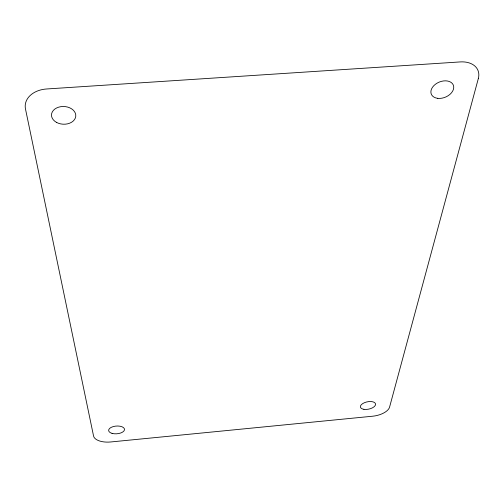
<?xml version="1.0" encoding="UTF-8"?>
<svg xmlns="http://www.w3.org/2000/svg" width="504" height="504" viewBox="0 0 504 504"><rect width="100%" height="100%" fill="white"/><g stroke="black" fill="none" stroke-linecap="round" stroke-linejoin="round"><path stroke-width="0.76" d="M478.321 78.599L389.567 407.131A15.372 7.346 -11.8 0 1 372.702 416.209L110.704 441.97A15.857 7.667 -4.1 0 1 93.561 436.023L25.484 108.984A24.677 18.056 3.8 0 1 46.633 88.975L460.215 61.923A24.116 16.493 -23.5 0 1 478.321 78.599M437.806 98.343A11.907 8.146 -22.5 0 0 453.663 86.31A11.907 8.146 -22.5 0 0 435.462 84.231A11.907 8.146 -22.5 0 0 437.806 98.343M363.901 409.324A7.736 3.723 -11.7 0 0 375.581 404.447A7.736 3.723 -11.7 0 0 364.449 402.69A7.736 3.723 -11.7 0 0 363.901 409.324M112.052 433.377A7.963 3.881 -4.3 0 0 124.494 429.786A7.963 3.881 -4.3 0 0 113.18 426.598A7.963 3.881 -4.3 0 0 112.052 433.377M56.53 122.396A12.165 8.864 2.7 0 0 75.739 116.512A12.165 8.864 2.7 0 0 58.653 107.163A12.165 8.864 2.7 0 0 56.53 122.396"/></g></svg>
